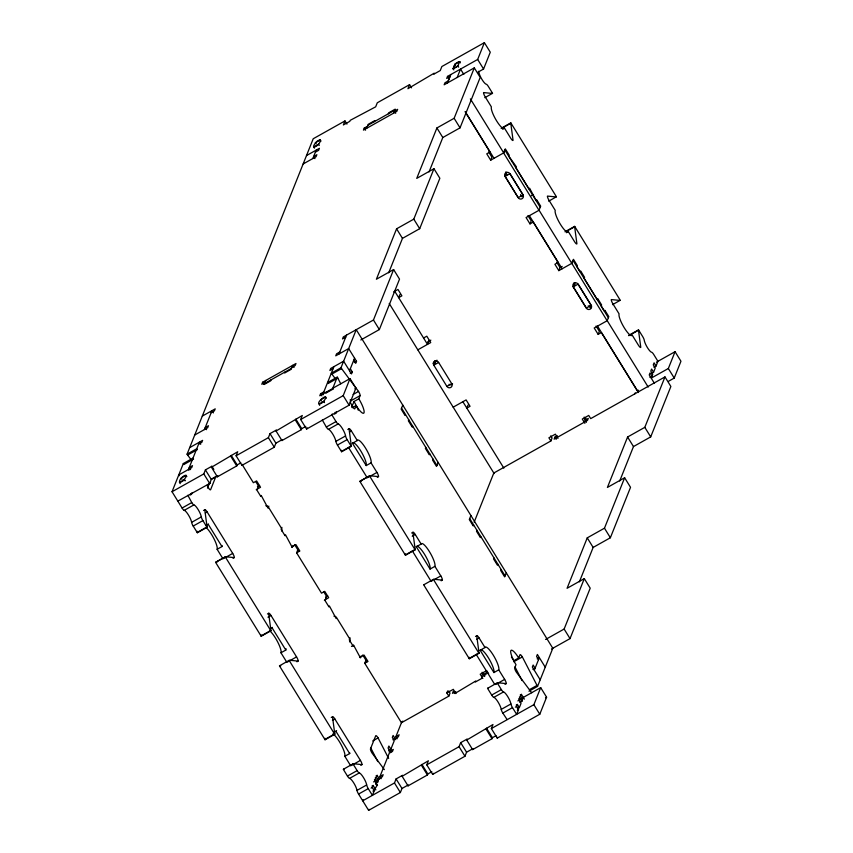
<?xml version="1.0" encoding="UTF-8"?>
<svg xmlns="http://www.w3.org/2000/svg" width="853" height="853" viewBox="0 0 853 853"><rect width="100%" height="100%" fill="white"/><g stroke="black" fill="none" stroke-linecap="round" stroke-linejoin="round"><path stroke-width="1.28" d="M179.514 482.478C178.672 476.87 192.266 470.419 183.043 480.868A3.391 0.597 -31.7 0 1 180.623 482.244L179.514 482.521L180.26 483.619M320.28 139.913L319.182 140.095A3.391 0.597 -31.7 0 0 316.751 141.481C307.634 151.855 321.027 145.543 320.28 139.913L321.016 141.108M459.692 61.587L458.583 61.811A3.391 0.597 -31.7 0 0 456.163 63.207L454.873 64.295L453.114 68.848L457.773 66.225L459.682 61.544L460.417 62.834M203.568 510.499L204.784 509.817L207.066 526.909A3.807 0.864 60.7 0 1 207.055 527.282L197.352 532.762L193.204 526.045A3.807 0.864 60.7 0 1 191.616 522.367A7.602 1.717 60.7 0 0 188.449 515.02A7.602 1.717 60.7 0 0 184.205 510.35A3.807 0.864 60.7 0 1 182.084 508.025L172.039 491.744L183.32 463.552L193.002 458.114A3.807 0.864 60.7 0 1 193.546 459.074L183.864 464.512A3.807 0.864 60.7 0 0 183.32 463.552M191.488 460.247L187.639 455.065A3.807 0.864 60.7 0 1 187.063 454.191L313.222 138.751L344.985 120.923L346.947 124.111M204.421 429.571L211.981 410.666L213.367 412.916M312.827 158.53L316.196 150.128M178.053 501.01L209.699 483.47L211.309 479.439L217.771 475.814L217.366 476.816L211.469 467.263L211.875 466.25L213.836 469.438M187.863 495.273L191.776 502.588A3.807 0.864 60.7 0 0 193.898 504.912A7.602 1.717 60.7 0 1 198.141 509.582A7.602 1.717 60.7 0 1 201.308 516.929A3.807 0.864 60.7 0 0 202.897 520.607L207.034 527.325M190.262 495.028L191.477 494.345L192.181 492.576M172.039 491.744L203.792 473.916L205.413 469.875L211.875 466.25M344.985 120.923L343.364 124.954L349.826 121.329L350.231 120.326L375.661 106.828L377.282 102.787L409.568 84.66L411.541 87.848M207.482 488.129L209.721 482.531A12.678 2.868 60.7 0 1 210.201 483.31M215.884 476.379A3.807 0.864 60.7 0 1 215.841 476.614L210.606 489.729A3.807 0.864 60.7 0 1 208.228 487.553L207.055 485.272M211.469 467.263L237.71 451.749L236.089 455.779L241.985 465.343L274.282 447.207L275.892 443.176L281.948 439.775M291.939 367.334L295.17 365.521L295.97 363.506L262.607 382.24L261.796 384.255L265.027 382.443M367.483 126.276L364.252 128.089L363.453 130.104L396.816 111.37L397.626 109.355L394.395 111.167L395.707 113.289M265.805 380.438L264.217 384.468L270.678 380.833L271.083 379.83M366.651 128.313L368.293 124.261L374.755 120.636L374.35 121.638M217.366 476.816L236.739 465.941L237.145 464.928L240.781 462.891M241.985 465.343L242.369 464.395M285.073 371.972L284.667 372.974L291.129 369.349L292.718 365.329L294.029 367.451M388.339 113.78L388.744 112.777L395.206 109.152L393.564 113.193M236.089 455.779L268.386 437.653L269.996 433.612L276.457 429.987L276.052 431L281.948 440.553L301.333 429.677L301.727 428.664L305.769 426.404M409.568 84.66L407.958 88.691L434.198 73.177L433.793 74.19L440.255 70.564L441.865 66.523L484.387 42.65L490.283 52.204L483.566 69.018L477.915 72.196M281.948 440.553L282.279 439.732M276.052 431L302.293 415.486L300.683 419.516L306.579 429.07L349.101 405.196L355.914 388.147L350.018 378.593L332.798 388.264M268.834 506.138L268.034 508.153L261.231 495.465L260.826 496.478L256.892 490.102L258.502 486.071L255.729 481.561M323.82 391.922L320.589 393.734L319.779 395.76L332.702 388.499L333.192 389.299M484.387 42.65L477.669 59.454L447.526 76.386L446.716 78.401L449.947 76.589L448.198 80.96L444.967 82.773L444.157 84.788L474.3 67.867L480.196 77.42L460.034 127.854L442.803 137.525L429.038 171.954M306.579 429.07L307.112 427.748M333.939 366.63L323.01 393.937L323.5 394.736M338.982 354.016L346.542 335.112M447.484 82.922L450.853 74.52M453.839 69.882L453.103 68.688L454.884 64.433L459.724 61.715M326.241 392.124L325.835 393.137L332.297 389.512L337.255 377.122A3.807 0.864 60.7 0 1 337.799 378.071L340.731 383.775M323.777 401.432C331.497 389.917 313.819 403.725 320.024 403.981A3.391 0.597 -31.7 0 0 322.455 402.584L323.777 401.432L324.513 402.627M335.741 379.254L331.892 374.072A3.807 0.864 60.7 0 1 331.305 373.198L340.997 367.76L356.234 329.674L552.808 648.28L537.571 686.366L528.956 691.197M388.691 272.811L402.467 238.371L419.697 228.7L439.86 178.277L433.964 168.713L413.79 219.146L396.57 228.817L376.397 279.24L393.628 269.569L399.524 279.134L379.35 329.557L360.808 339.974M474.3 67.867L454.137 118.29L436.907 127.961L416.744 178.384L433.964 168.713M457.176 77.484L460.535 69.072L463.808 74.382M322.306 420.017L326.336 427.033A3.807 0.864 60.7 0 0 328.458 429.358A7.602 1.717 60.7 0 1 332.702 434.028A7.602 1.717 60.7 0 1 335.869 441.374A3.807 0.864 60.7 0 0 337.457 445.053L341.595 451.77L351.287 446.332A3.807 0.864 60.7 0 0 351.319 445.906L349.026 428.824L347.821 429.496M281.938 527.378L281.138 529.393L285.062 535.769L285.467 534.756L292.27 547.455L293.08 545.43M332.233 413.982L331.87 414.867L336.018 421.585A3.807 0.864 60.7 0 0 338.14 423.92A7.602 1.717 60.7 0 1 342.384 428.579A7.602 1.717 60.7 0 1 345.561 435.936A3.807 0.864 60.7 0 0 347.139 439.615L351.287 446.332M349.527 370.746L354.571 358.143M334.515 414.025L335.719 413.353L336.434 411.583M350.327 368.731L352.3 371.919L351.489 373.934L343.631 361.192L330.708 368.443L329.898 370.458L333.128 368.645M339.793 352.001L336.562 353.814L335.751 355.829L348.664 348.578L356.533 361.32L355.722 363.346L353.76 360.158M300.683 419.516L343.205 395.643L350.018 378.593M345.742 337.127L342.511 338.94L343.311 336.924L373.454 320.003L393.628 269.569M351.735 407.137L353.974 401.539L358.814 398.82L360.094 395.621A3.807 0.864 60.7 0 0 358.527 391.431L341.573 368.624A3.807 0.864 60.7 0 1 340.997 367.76M324.364 600.149L328.672 597.729L324.737 591.353L321.506 593.176L296.609 552.819L297.814 549.79M399.876 294.626L398.671 297.654L401.891 295.842L397.967 289.466L393.659 291.886M358.814 398.82A12.678 2.868 60.7 0 1 364.028 412.799A12.678 2.868 60.7 0 1 356.127 405.538L354.848 408.736A3.807 0.864 60.7 0 1 352.481 406.55L350.135 401.998M465.056 111.604L489.985 152.005L486.754 153.817L490.688 160.193L491.893 157.165L488.62 151.855M402.755 405.068L401.145 409.109L405.068 415.475L405.474 414.473M490.688 160.193L503.696 152.879L505.307 148.848L509.241 155.225L508.836 156.227L516.449 166.9L516.044 167.913L529.148 189.153L529.553 188.14L536.356 200.839L536.761 199.826L540.695 206.202L538.989 210.286L503.601 152.943L504.816 149.915L540.194 207.258M429.112 340.347L427.492 344.377L394.736 291.278M505.147 176.379L509.987 173.66L523.092 194.9L518.251 197.619L505.051 176.432A2.847 2.73 21.8 0 1 506 172.679A2.847 2.73 21.8 0 1 509.891 173.713L523.006 194.953A2.847 2.73 21.8 0 1 522.057 198.706A2.847 2.73 21.8 0 1 518.155 197.672L505.147 176.379L506.757 172.349M408.747 419.783L408.352 420.785L412.276 427.161L412.681 426.148M425.786 447.399L425.38 448.401L429.315 454.777L429.72 453.764M350.082 637.831L349.282 639.846L353.217 646.222L353.611 645.209L360.414 657.898L361.224 655.882M432.993 459.074L432.588 460.087L436.523 466.452L438.133 462.422M530.001 223.912L533.232 222.1L558.129 262.457L554.898 264.27L558.832 270.636L571.841 263.332L573.451 259.301L577.385 265.667L576.98 266.68L580.264 271.99L580.658 270.977L584.593 277.353L584.188 278.366L597.292 299.606L597.697 298.593L601.632 304.969L601.226 305.971L604.5 311.281L604.905 310.279L608.839 316.644L607.133 320.739L539.075 210.233L526.066 217.536L530.001 223.912L531.206 220.884L527.932 215.574M448.71 690.994L450.021 693.116L448.817 696.144L401.443 722.736L364.753 663.261L365.969 660.243M468.02 405.079L466.815 408.107L470.046 406.295L466.111 399.918L453.188 407.169M558.832 270.636L560.037 267.618L562.191 266.403M470.899 515.521L469.289 519.562L473.212 525.928L473.618 524.926M571.745 263.385L572.96 260.357L608.338 317.711M363.133 799.741L362.717 800.796L394.47 782.958L396.08 778.928L402.541 775.302L402.136 776.305L408.033 785.869L427.417 774.982L427.822 773.98L431.853 771.709M474.14 522.217L493.812 473.02L550.867 440.98L552.083 437.952L550.771 435.83M371.108 788.14L372.324 787.458L373.124 785.442L375.587 789.42M373.593 781.924L374.808 781.241L375.619 779.226L377.58 782.414L375.768 783.427M375.139 778.053L376.354 777.371L377.165 775.356L379.617 779.343M573.291 286.832L578.131 284.113L591.236 305.353L586.395 308.072L573.291 286.832A2.847 2.73 21.8 0 1 574.144 283.132A2.847 2.73 21.8 0 1 578.046 284.166L591.15 305.406A2.847 2.73 21.8 0 1 590.201 309.149A2.847 2.73 21.8 0 1 586.299 308.125L573.195 286.885L574.901 282.791M476.902 530.235L476.496 531.238L480.42 537.614L480.825 536.601M372.324 787.458L374.286 790.646L372.398 795.348L368.261 788.63A3.807 0.864 60.7 0 1 366.673 784.952A7.602 1.717 60.7 0 0 363.506 777.605A7.602 1.717 60.7 0 0 359.262 772.946A3.807 0.864 60.7 0 1 357.14 770.611L352.993 763.893M373.273 790.209A3.391 0.597 -31.7 0 0 373.721 789.91C375.405 789.196 378.689 782.958 375.736 784.493M377.58 782.414L378.316 780.559L376.354 777.371M381.248 778.65L379.937 776.529L389.245 753.242L392.476 751.429L393.276 749.414L388.979 751.834M388.701 750.416L390.855 749.211L394.289 740.639L392.316 737.45L393.126 735.435L395.749 739.679M397.21 738.73L395.899 736.608L401.848 721.723M331.273 717.48L332.489 716.797A3.807 0.864 60.7 0 1 334.856 718.983L360.414 760.396A3.807 0.864 60.7 0 1 361.971 764.597L353.185 763.734L343.301 769.331L347.448 776.049A3.807 0.864 60.7 0 0 349.57 778.384A7.602 1.717 60.7 0 1 353.814 783.043A7.602 1.717 60.7 0 1 356.981 790.4A3.807 0.864 60.7 0 0 358.569 794.068L368.613 810.35L369.029 809.294M493.93 557.841L493.524 558.854L497.459 565.219L497.864 564.217M368.613 810.35L400.366 792.522L401.987 788.481L408.033 785.08M408.033 785.869L408.31 785.176M448.817 696.144L446.844 692.956L447.654 690.941M402.136 776.305L428.377 760.791L426.767 764.832L432.663 774.385L464.96 756.248L466.57 752.218L473.031 748.593L472.626 749.606L466.73 740.041L467.135 739.039L460.673 742.664L459.063 746.695L426.767 764.832M501.137 569.527L500.732 570.529L504.667 576.905L506.277 572.875M557.35 435.776L554.93 437.141L554.119 439.156L587.493 420.412L588.303 418.396L585.073 420.209L586.384 422.342M648.195 387.081L607.229 320.685L594.21 327.989L598.145 334.365L599.35 331.337L596.076 326.027M432.663 774.385L433.121 773.255M585.073 420.209L585.883 418.194L584.668 418.876M466.73 740.041L492.97 724.528L491.36 728.558L497.256 738.122L539.778 714.249L546.592 697.189L540.695 687.635L523.475 697.306L521.759 699.236M511.416 657.098A12.678 2.868 60.7 0 1 513.847 660.67L518.699 657.951L519.967 654.752A3.807 0.864 60.7 0 1 522.345 656.927L537.027 685.407A3.807 0.864 60.7 0 0 537.571 686.366M472.626 749.606L492 738.719L492.405 737.717L496.041 735.67M634.835 393.83L635.24 392.828M497.256 738.122L497.555 737.365M507.077 719.505L502.822 713.076A3.807 0.864 60.7 0 1 501.233 709.397A7.602 1.717 60.7 0 0 498.067 702.051A7.602 1.717 60.7 0 0 493.823 697.391A3.807 0.864 60.7 0 1 491.701 695.056L487.553 688.339L497.438 682.741L506.224 683.594A3.807 0.864 60.7 0 0 504.656 679.404L498.76 669.84A13.307 3.007 60.7 0 0 493.29 655.168A13.307 3.007 60.7 0 0 485.005 647.544L479.109 637.98A3.807 0.864 60.7 0 0 476.731 635.805L475.526 636.487M515.361 707.148L516.566 706.465L517.376 704.45L519.338 707.638L517.408 708.726M517.846 700.921L519.061 700.249L519.861 698.223L521.833 701.411L520.01 702.435M519.392 697.061L520.607 696.379L521.407 694.363L524.36 699.14M516.566 706.465L518.539 709.653L516.651 714.356L512.504 707.638A3.807 0.864 60.7 0 1 510.926 703.96A7.602 1.717 60.7 0 0 507.748 696.613A7.602 1.717 60.7 0 0 503.505 691.943A3.807 0.864 60.7 0 1 501.383 689.619L497.246 682.89M519.338 707.638L521.023 703.426L519.061 700.249M521.833 701.411L522.569 699.567L520.607 696.379M534.298 670.234L539.341 657.631L537.187 658.836M579.368 581.863L593.144 547.423L610.364 537.753L630.538 487.319L624.641 477.765L604.468 528.188L587.248 537.859L567.074 588.293L584.305 578.622L590.201 588.175L570.028 638.609L551.475 649.016M619.705 481.007L633.48 446.567L650.7 436.896L670.874 386.473L664.977 376.909L644.804 427.342L627.584 437.013L607.411 487.436L624.641 477.765M649.869 377.314L652.012 376.109L652.758 374.254L650.786 371.066L651.596 369.05L653.569 372.239L651.628 373.326M653.569 372.239L655.243 368.038L653.281 364.849L654.08 362.834L656.053 366.022L653.899 367.227M656.053 366.022L657.93 361.309L653.793 354.592A3.807 0.864 60.7 0 0 651.671 352.268A7.602 1.717 60.7 0 1 647.416 347.597A7.602 1.717 60.7 0 1 644.25 340.251A3.807 0.864 60.7 0 0 642.672 336.572L638.524 329.855L628.832 335.293M491.36 728.558L533.871 704.685L540.695 687.635M545.579 639.462L564.132 629.045L584.305 578.622M651.383 378.028L668.336 368.507L675.064 351.692L680.961 361.256L674.233 378.06L668.581 381.238M457.912 66.044L458.69 67.163M315.429 142.632L316.164 143.826M375.011 788.822L375.778 789.953M315.386 142.76L320.227 140.041M453.199 68.635L458.05 65.916M306.504 155.566L319.417 148.315L318.617 150.331L315.386 152.143M367.867 125.284L394.779 110.176M303.146 163.968L316.058 156.717L316.868 154.702L313.637 156.515L314.949 158.637M484.835 97.679L492.565 93.286L488.417 86.569A3.807 0.864 60.7 0 0 486.295 84.234A7.602 1.717 60.7 0 1 482.052 79.574A7.602 1.717 60.7 0 1 478.885 72.217A3.807 0.864 60.7 0 0 478.64 71.268M501.127 128.302L510.819 122.864L556.423 196.776L548.692 201.169M502.172 128.121L510.787 123.29A3.807 0.864 60.7 0 1 510.808 122.907M502.545 129.198L504.475 128.11L510.702 138.197A3.807 0.864 60.7 0 0 513.069 140.372L510.787 123.29M531.334 195.721L533.488 194.516M202.3 416.104L215.212 408.854L214.402 410.869L211.181 412.681M264.601 383.466L291.513 368.357M194.729 435.019L207.652 427.758L208.452 425.743L205.232 427.556L206.533 429.677M564.985 231.803L574.666 226.354L620.27 300.277L612.539 304.66M566.019 231.611L574.634 226.781A3.807 0.864 60.7 0 1 574.655 226.397M566.392 232.688L568.333 231.6L574.559 241.687A3.807 0.864 60.7 0 0 576.927 243.873L574.634 226.781M189.686 447.622L202.609 440.372L201.798 442.387L198.568 444.2M187.063 454.191L196.744 448.753A3.807 0.864 60.7 0 0 197.331 449.627L187.639 455.065M331.892 374.072L341.573 368.624M354.379 362.536L356.533 361.32M337.255 377.122L327.563 382.56A3.807 0.864 60.7 0 1 328.106 383.519L337.799 378.071M350.146 373.124L352.3 371.919M423.568 338.012L426.799 336.199L430.722 342.565L417.81 349.826M427.63 341.957L430.861 340.144M179.578 482.297L184.419 479.578L184.909 480.378M323.82 401.305L318.979 404.023L319.662 405.346M354.848 388.755L355.914 388.147M353.153 394.449L358.527 391.431M211.544 479.034L215.841 476.614M360.094 395.621L350.402 401.059A3.807 0.864 60.7 0 0 350.22 399.716M352.257 407.713L356.127 405.538M433.793 362.024L437.024 360.211M433.068 363.218L434.998 362.13A2.847 2.73 21.8 0 1 434.593 360.883M438.634 362.44L433.793 365.159L446.897 386.398A2.847 2.73 21.8 0 0 450.789 387.422A2.847 2.73 21.8 0 0 451.738 383.679L438.634 362.44A2.847 2.73 21.8 0 0 434.742 361.405A2.847 2.73 21.8 0 0 433.793 365.159L434.998 362.13L435.819 363.453M182.084 508.025L191.776 502.588M326.336 427.033L336.018 421.585M184.205 510.35L193.898 504.912M328.458 429.358L338.14 423.92M205.338 513.016L207.151 511.992L232.709 553.416A3.807 0.864 60.7 0 1 234.266 557.606L233.05 558.288M349.581 432.013L351.404 431L357.3 440.553A13.307 3.007 60.7 0 1 365.585 448.177A13.307 3.007 60.7 0 1 371.055 462.859L376.951 472.413A3.807 0.864 60.7 0 1 378.519 476.614L377.303 477.285M191.616 522.367L201.308 516.929M335.869 441.374L345.561 435.936M257.425 486.668L259.579 485.464M256.22 489.697L260.528 487.276L256.593 480.911L253.362 482.723L242.284 464.768M193.204 526.045L202.897 520.607M337.457 445.053L347.139 439.615M446.897 386.398L451.738 383.679M206.266 525.363L208.207 524.275A13.307 3.007 60.7 0 1 208.324 524.041M371.055 462.859L366.214 465.578L352.449 443.272L357.3 440.553M197.363 532.73A3.807 0.864 60.7 0 0 197.384 532.347L207.066 526.909M341.616 451.727A3.807 0.864 60.7 0 0 341.626 451.354L351.319 445.906M598.145 334.365L601.376 332.553L638.065 392.017M223.017 558.854L217.12 549.289L221.961 546.57A13.307 3.007 60.7 0 0 222.1 545.536M224.222 558.171L224.829 557.83M225.437 557.489L232.709 553.416M368.475 477.179L369.082 476.838M369.69 476.496L376.951 472.413M628.8 335.709L638.492 330.271A3.807 0.864 60.7 0 1 638.513 329.887M291.598 547.05L295.906 544.63L299.84 551.006L296.609 552.819M656.458 362.141L675.064 351.692M637.863 390.567L638.47 390.226M664.977 376.909L590.702 418.62L588.73 415.432L582.279 419.058L584.891 423.301M267.426 613.989L268.631 613.307A3.807 0.864 60.7 0 1 270.998 615.482L296.556 656.906A3.807 0.864 60.7 0 1 298.123 661.096L296.908 661.779M411.668 532.997L412.884 532.315A3.807 0.864 60.7 0 1 415.251 534.49L421.147 544.054A13.307 3.007 60.7 0 1 429.443 551.667A13.307 3.007 60.7 0 1 434.913 566.349L440.809 575.914A3.807 0.864 60.7 0 1 442.366 580.104L441.161 580.786M267.97 617.188L270.998 615.482M412.223 536.196L415.251 534.49M325.569 597.121L327.723 595.916M270.113 628.853L272.054 627.765A13.307 3.007 60.7 0 1 272.331 627.371M434.913 566.349L430.061 569.068L416.307 546.773L421.147 544.054M261.199 636.263L215.596 562.34L225.288 556.902L270.891 630.815L261.199 636.263A3.807 0.864 60.7 0 0 261.231 635.837L270.923 630.399L268.631 613.307M415.176 549.407A3.807 0.864 60.7 0 1 415.155 549.79L405.452 555.26A3.807 0.864 60.7 0 0 405.484 554.845L415.176 549.407L412.884 532.315M288.687 661.32L286.864 662.344L280.968 652.79L285.819 650.061A13.307 3.007 60.7 0 0 285.926 648.579M289.892 660.649L296.556 656.906M432.332 580.669L431.117 581.351L412.319 550.878M434.145 579.645L440.809 575.914M351.457 646.414L353.611 645.209M359.742 657.492L364.05 655.083L367.984 661.448L364.753 663.261M332.435 720.337L334.856 718.983M476.678 639.345L479.109 637.98M333.971 732.343L335.911 731.256A13.307 3.007 60.7 0 1 336.604 730.712M498.76 669.84L493.919 672.569L480.154 650.263L485.005 647.544M334.781 733.889A3.807 0.864 60.7 0 1 334.76 734.273L325.057 739.754A3.807 0.864 60.7 0 0 325.089 739.327L334.781 733.889L332.489 716.797M469.321 658.719A3.807 0.864 60.7 0 0 469.342 658.335L479.023 652.897L476.731 635.805M479.023 652.897A3.807 0.864 60.7 0 1 479.002 653.281L469.299 658.761L423.696 584.838L433.591 579.251L442.366 580.104M446.844 692.956L453.306 689.331L455.928 693.574M482.041 675.139L486.647 672.548L485.837 674.574L482.606 676.386L481.806 678.402L475.345 682.027L475.75 681.014L454.894 693.51L455.694 691.495L452.474 693.308L453.274 691.293L454.585 693.414M402.253 721.499L402.861 721.158M350.722 765.834L344.825 756.28L349.666 753.562A13.307 3.007 60.7 0 0 349.805 752.922M372.708 740.948L378.092 737.93L388.659 758.434M513.73 661.768L522.345 656.927M395.899 736.608L399.129 734.796L398.319 736.811L392.945 739.828M351.329 765.493L351.937 765.162M352.534 764.821L353.75 764.139M354.358 763.798L360.414 760.396M495.572 684.501L496.179 684.159M496.787 683.818L504.656 679.404M360.766 765.269L361.971 764.597M505.008 684.277L506.224 683.594M532.954 669.424L535.108 668.219L533.146 665.031L532.336 667.046L540.194 679.788M347.448 776.049L357.14 770.611M491.701 695.056L501.383 689.619M349.57 778.384L359.262 772.946M493.823 697.391L503.505 691.943M529.489 689.64L537.027 685.407M375.949 776.038L377.165 775.356M520.202 695.046L521.407 694.363M379.937 776.529L383.168 774.716L382.357 776.731L377.516 779.45M374.403 779.898L375.619 779.226M518.656 698.906L519.861 698.223M356.981 790.4L366.673 784.952M501.233 709.397L510.926 703.96M377.111 781.241L378.316 780.559M521.354 700.249L522.569 699.567M371.919 786.125L373.124 785.442M516.161 705.132L517.376 704.45M358.569 794.068L368.261 788.63M502.822 713.076L512.504 707.638M373.07 791.328L374.286 790.646M517.323 710.336L518.539 709.653M545.515 697.797L546.592 697.189M492.373 93.446L483.587 92.582A3.807 0.864 60.7 0 0 485.154 96.784L491.371 106.87A12.678 2.868 60.7 0 0 496.585 120.849A12.678 2.868 60.7 0 0 504.475 128.11M556.22 196.936L547.445 196.083A3.807 0.864 60.7 0 0 549.001 200.274L555.228 210.36A12.678 2.868 60.7 0 0 560.432 224.35A12.678 2.868 60.7 0 0 568.333 231.6M620.078 300.427L611.292 299.574A3.807 0.864 60.7 0 0 612.859 303.764L619.075 313.861A12.678 2.868 60.7 0 0 624.289 327.84A12.678 2.868 60.7 0 0 632.19 335.101L638.407 345.188A3.807 0.864 60.7 0 0 640.784 347.363L638.492 330.271M378.519 476.614L369.733 475.75L360.041 481.188L361.139 481.305M234.266 557.606L225.48 556.742L215.798 562.191L216.897 562.298M423.898 584.689L424.442 584.742M298.123 661.096L289.338 660.243L279.453 665.841L325.057 739.754M279.645 665.681L280.744 665.788M487.745 688.179L488.3 688.232M343.503 769.171L344.047 769.225M531.707 692.785L516.289 672.057A3.807 0.864 60.7 0 1 514.732 667.867L516.001 664.668A12.678 2.868 60.7 0 1 510.798 650.69A12.678 2.868 60.7 0 1 518.699 657.951M384.372 769.63L372.036 753.05A3.807 0.864 60.7 0 1 370.479 748.859L375.725 735.744A3.807 0.864 60.7 0 1 378.092 737.93M477.669 59.454L483.566 69.018M668.336 368.507L674.233 378.06M652.012 376.109L650.05 372.921L649.24 374.936L654.486 383.434M454.841 64.359L455.577 65.553M470.366 98.863L503.696 152.879M447.526 76.386L448.838 78.508M520.522 194.644L521.833 196.766M589.316 306.163L590.628 308.285M507.077 174.737L506.266 173.404A2.847 2.73 21.8 0 1 505.85 171.879M575.231 285.179L574.41 283.857A2.847 2.73 21.8 0 1 574.037 282.876M465.535 112.18L494.004 158.327M529.393 215.67L562.148 268.77M597.537 326.123L638.502 392.519M556.764 262.308L560.037 267.618M454.137 118.29L460.034 127.854M644.804 427.342L650.7 436.896M436.907 127.961L442.803 137.525M627.584 437.013L633.48 446.567M584.145 417.096L586.107 420.284M557.979 438.421L555.367 434.166L548.905 437.792L550.867 440.98M364.252 128.089L365.564 130.21M554.93 437.141L556.241 439.263M413.79 219.146L419.697 228.7M604.468 528.188L610.364 537.753M396.57 228.817L402.467 238.371M587.248 537.859L593.144 547.423M319.278 145.436L318.542 144.242L313.701 146.961L314.437 148.155M462.88 401.731L503.846 468.126M389.224 303.497L494.154 473.575M373.454 320.003L379.35 329.557M564.132 629.045L570.028 638.609M401.539 408.097L436.928 465.45M469.694 518.549L505.072 575.892M545.238 667.185L537.379 654.443L536.569 656.458L538.531 659.646M343.205 395.643L349.101 405.196M533.871 704.685L539.778 714.249M335.112 412.351L335.719 413.353M326.241 398.298L325.526 397.04L320.664 399.822L321.4 401.017M320.589 393.734L321.901 395.867M415.144 549.822L369.53 475.91L359.849 481.348L405.452 555.26M433.388 579.4L478.991 653.313M488.641 673.774L486.679 670.597L480.218 674.222L482.841 678.466M348.472 447.388L367.27 477.851M476.177 654.379L494.601 684.245M482.084 672.249L484.707 676.504M295.831 419.111L301.727 428.664M486.509 728.153L492.405 737.717M295.437 420.113L301.333 429.677M486.103 729.166L492 738.719M262.607 382.24L263.908 384.362M269.996 433.612L275.892 443.176M460.673 742.664L466.57 752.218M268.386 437.653L274.282 447.207M459.063 746.695L464.96 756.248M294.584 544.545L298.763 551.326M323.863 592.003L326.646 596.514L325.036 600.555L328.97 606.92L329.375 605.918L336.178 618.606M362.728 654.987L366.897 661.747M231.248 455.374L237.145 464.928M421.915 764.416L427.822 773.98M230.843 456.387L236.739 465.941M421.521 765.429L427.417 774.982M390.855 749.211L388.893 746.023L388.083 748.038L390.706 752.293M200.69 444.306L199.378 442.185L188.449 469.491L188.939 470.291M205.413 469.875L211.309 479.439M396.08 778.928L401.987 788.481M203.792 473.916L209.699 483.47M394.47 782.958L400.366 792.522M190.571 469.608L189.259 467.476L192.49 465.663L191.68 467.679L178.767 474.94L179.258 475.729M186.839 476.571L186.103 475.377L181.252 478.096L181.988 479.29M374.808 781.241L377.506 785.624M184.365 479.706L185.101 480.9M190.987 493.546L191.477 494.345M208.207 524.275L221.961 546.57M272.054 627.765L285.819 650.061M335.911 731.256L349.666 753.562M289.135 660.393L334.739 734.316M514.999 666.929L522.047 680.598M370.756 747.921L377.804 761.59M469.193 657.268L469.342 658.335M405.346 553.778L405.484 554.845M341.488 450.277L341.626 451.354M324.95 738.261L325.089 739.327M261.093 634.771L261.231 635.837M197.235 531.28L197.384 532.347M332.99 733.879A13.307 3.007 60.7 0 1 341.275 744.957A13.307 3.007 60.7 0 1 344.825 756.28M269.505 630.655A13.307 3.007 60.7 0 1 277.651 641.893A13.307 3.007 60.7 0 1 280.968 652.79M270.923 630.399A3.807 0.864 60.7 0 1 270.902 630.783M206.053 527.485A13.307 3.007 60.7 0 1 214.018 538.829A13.307 3.007 60.7 0 1 217.12 549.289M204.784 509.817A3.807 0.864 60.7 0 1 207.151 511.992M349.026 428.824A3.807 0.864 60.7 0 1 351.404 431M352.449 443.272A13.307 3.007 60.7 0 1 360.744 450.896A13.307 3.007 60.7 0 1 366.214 465.578M416.307 546.773A13.307 3.007 60.7 0 1 424.591 554.386A13.307 3.007 60.7 0 1 430.061 569.068M480.154 650.263A13.307 3.007 60.7 0 1 488.449 657.887A13.307 3.007 60.7 0 1 493.919 672.569M353.974 401.539A12.678 2.868 60.7 0 1 358.281 410.208M349.527 641.914A2.847 2.73 21.8 0 0 349.687 638.833L336.583 617.593A2.847 2.73 21.8 0 0 333.96 616.207M281.671 531.003A2.847 2.73 21.8 0 0 281.543 528.391L268.439 507.151A2.847 2.73 21.8 0 0 265.816 505.765M452.612 383.935A2.847 2.73 21.8 0 1 449.051 384.319M591.619 305.992A2.847 2.73 21.8 0 1 588.229 305.875M523.262 195.678A2.847 2.73 21.8 0 1 520.565 195.732"/></g></svg>
